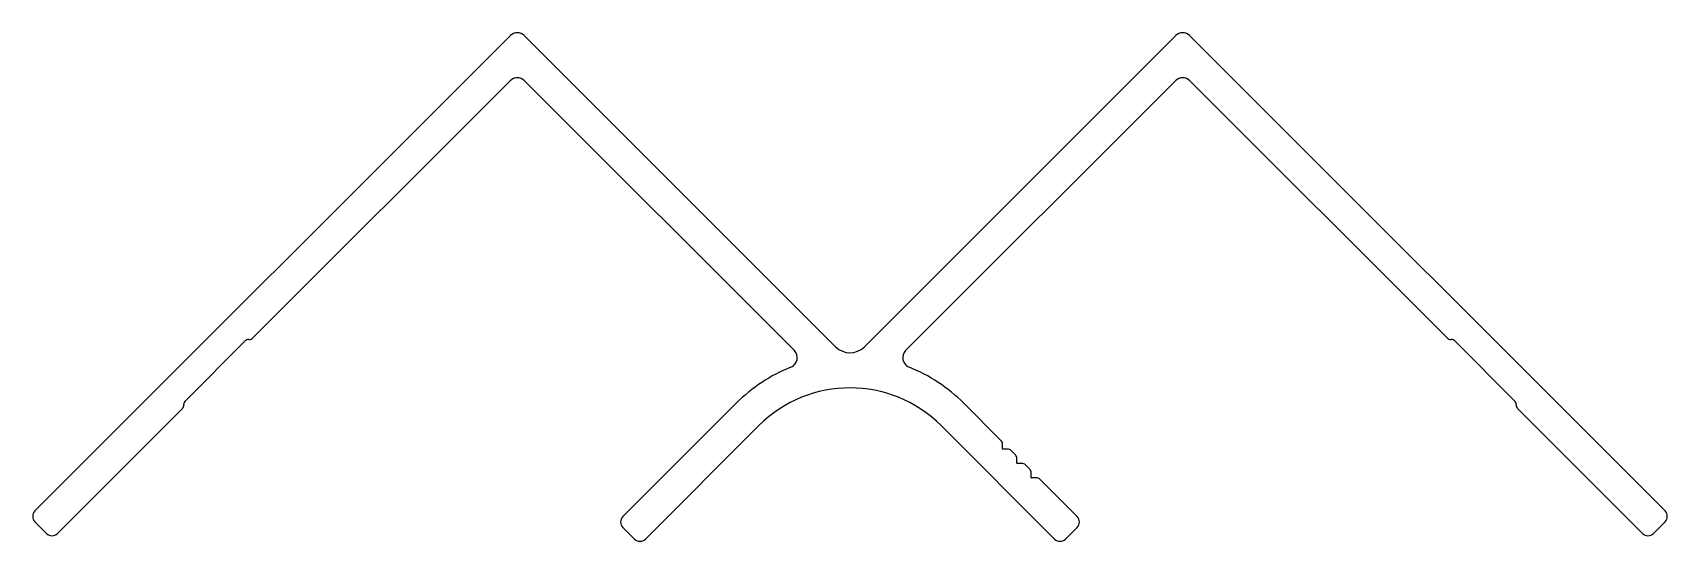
# Model space of a CAD drawing. Header units: inches. Extents: x -40.2 to 40.3, y 0.1 to 25.1.
import ezdxf

# ---------------------------------------------------------------- set-up
doc = ezdxf.new("R2010")
doc.units = ezdxf.units.IN
doc.header["$MEASUREMENT"] = 0
doc.layers.add('DRAWING', color=4, linetype='Continuous')

msp = doc.modelspace()

# ---------------------------------------------------------------- linework, layer by layer
at = {"layer": 'DRAWING', "color": 7, "linetype": 'Continuous'}
for p, q in [((-16.655, 24.967), (-40.06, 1.562)), ((-0.625, 9.644), (-15.948, 24.967)), ((16.113, 24.967), (0.79, 9.644)), ((40.225, 1.562), (16.82, 24.967)), ((-29.323, 10.079), (-16.655, 22.747)), ((-15.948, 22.747), (-2.657, 9.457)), ((2.822, 9.457), (16.113, 22.747)), ((16.82, 22.747), (29.488, 10.079)), ((-32.653, 6.989), (-29.712, 9.93)), ((-29.532, 10.005), (-29.502, 10.005)), ((29.667, 10.005), (29.697, 10.005)), ((29.877, 9.93), (32.818, 6.989)), ((-38.95, 0.452), (-32.801, 6.6)), ((-32.727, 6.779), (-32.727, 6.809)), ((-5.518, 6.872), (-11.104, 1.286)), ((7.519, 5.036), (5.683, 6.872)), ((32.892, 6.809), (32.892, 6.779)), ((32.966, 6.6), (39.115, 0.452)), ((-9.994, 0.176), (-4.408, 5.762)), ((4.573, 5.762), (10.159, 0.176)), ((7.519, 5.036), (7.519, 5.036)), ((7.519, 5.036), (7.519, 5.036)), ((7.592, 4.617), (7.592, 4.859)), ((7.842, 4.609), (7.6, 4.609)), ((8.226, 4.329), (8.019, 4.536)), ((8.019, 4.536), (8.226, 4.329)), ((8.226, 4.329), (8.019, 4.536)), ((8.019, 4.536), (8.226, 4.329)), ((8.226, 4.329), (8.019, 4.536)), ((8.299, 3.91), (8.299, 4.152)), ((8.549, 3.902), (8.307, 3.902)), ((8.933, 3.622), (8.726, 3.829)), ((9.006, 3.203), (9.006, 3.445)), ((9.256, 3.195), (9.014, 3.195)), ((11.269, 1.286), (9.433, 3.122)), ((9.433, 3.122), (9.433, 3.122)), ((-40.06, 1.024), (-39.487, 0.452)), ((39.652, 0.452), (40.225, 1.024)), ((-11.104, 0.749), (-10.531, 0.176)), ((10.696, 0.176), (11.269, 0.749))]:
    msp.add_line(p, q, dxfattribs=at)
for centre, radius, start, end in [((-16.301, 24.614), 0.5, 45, 135), ((16.466, 24.614), 0.5, 45, 135), ((-16.301, 22.393), 0.5, 45, 135), ((16.466, 22.393), 0.5, 45, 135), ((-29.532, 9.751), 0.254, 90, 135), ((-29.502, 10.258), 0.253, 270, 315), ((29.667, 10.258), 0.253, 225, 270), ((29.697, 9.751), 0.254, 45, 90), ((-3.011, 9.103), 0.5, 291.5554, 45), ((0.082, 10.351), 1, 225, 315), ((3.176, 9.103), 0.5, 135, 248.4446), ((0.082, 1.272), 7.92, 111.5554, 135), ((0.082, 1.272), 7.92, 45, 68.4446), ((0.082, 1.272), 6.35, 45, 135), ((-32.98, 6.779), 0.253, 315, 360), ((-32.473, 6.809), 0.254, 135, 180), ((32.638, 6.809), 0.254, 0, 45), ((33.145, 6.779), 0.253, 180, 225), ((7.342, 4.859), 0.25, 360, 45), ((7.6, 4.617), 0.008, 180, 270), ((7.842, 4.359), 0.25, 45, 90), ((8.049, 4.152), 0.25, 0, 45), ((8.307, 3.91), 0.008, 180, 270), ((8.549, 3.652), 0.25, 45, 90), ((8.756, 3.445), 0.25, 360, 45), ((9.014, 3.203), 0.008, 180, 270), ((9.256, 2.945), 0.25, 45, 90), ((-39.791, 1.293), 0.38, 135, 225), ((-10.835, 1.017), 0.38, 135, 225), ((11, 1.017), 0.38, 315, 45), ((39.956, 1.293), 0.38, 315, 45), ((-39.218, 0.72), 0.38, 225, 315), ((-10.262, 0.445), 0.38, 225, 315), ((10.427, 0.445), 0.38, 225, 315), ((39.383, 0.72), 0.38, 225, 315)]:
    msp.add_arc(centre, radius, start, end, dxfattribs=at)

doc.saveas('drawing.dxf')
